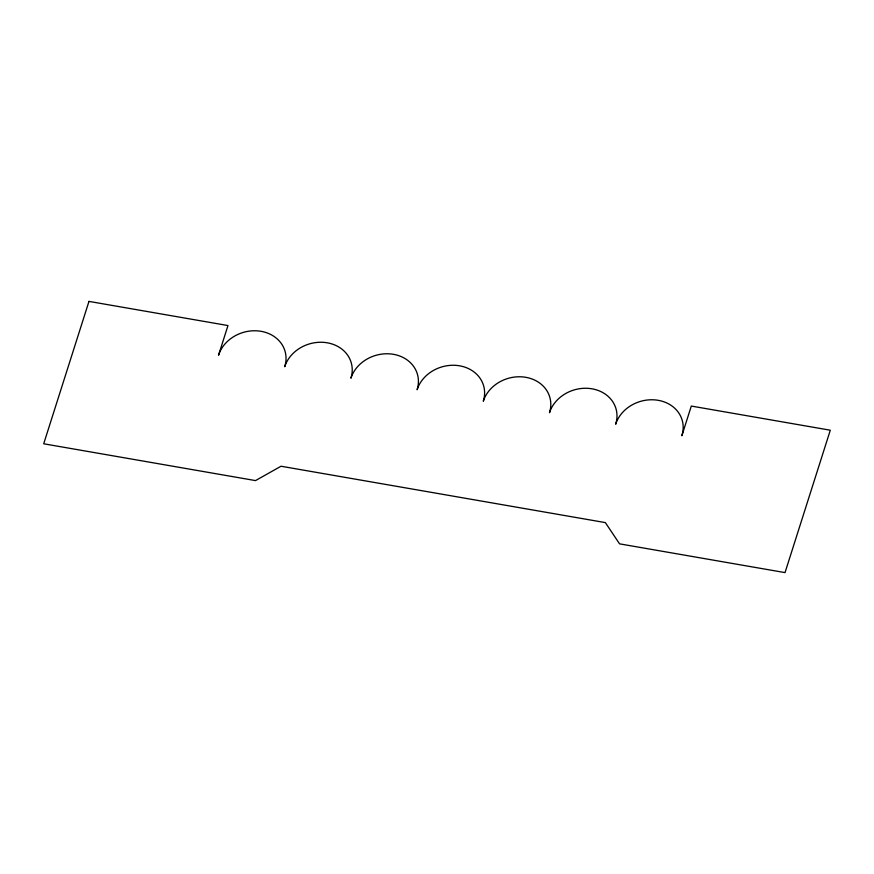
<?xml version="1.0" encoding="UTF-8"?>
<svg xmlns="http://www.w3.org/2000/svg" width="874" height="874" viewBox="0 0 874 874"><rect width="100%" height="100%" fill="white"/><g stroke="black" fill="none" stroke-linecap="round" stroke-linejoin="round"><path stroke-width="1.31" d="M88.973 301.399L43.7 443.784L255.503 480.591L281.024 466.235L605.354 522.597L619.557 543.846L785.027 572.601L830.3 430.216L691.301 406.06L681.873 435.733A34.796 29.771 -16.7 0 0 658.209 400.314A34.796 29.771 -16.7 0 0 615.678 424.229A34.796 29.771 -16.7 0 0 592.015 388.81A34.796 29.771 -16.7 0 0 549.495 412.725A34.796 29.771 -16.7 0 0 525.831 377.317A34.796 29.771 -16.7 0 0 483.3 401.221A34.796 29.771 -16.7 0 0 459.637 365.813A34.796 29.771 -16.7 0 0 417.106 389.728A34.796 29.771 -16.7 0 0 393.442 354.309A34.796 29.771 -16.7 0 0 350.922 378.224A34.796 29.771 -16.7 0 0 327.258 342.805A34.796 29.771 -16.7 0 0 284.727 366.719A34.796 29.771 -16.7 0 0 261.064 331.312A34.796 29.771 -16.7 0 0 218.544 355.215L227.972 325.554L88.973 301.399"/></g></svg>
